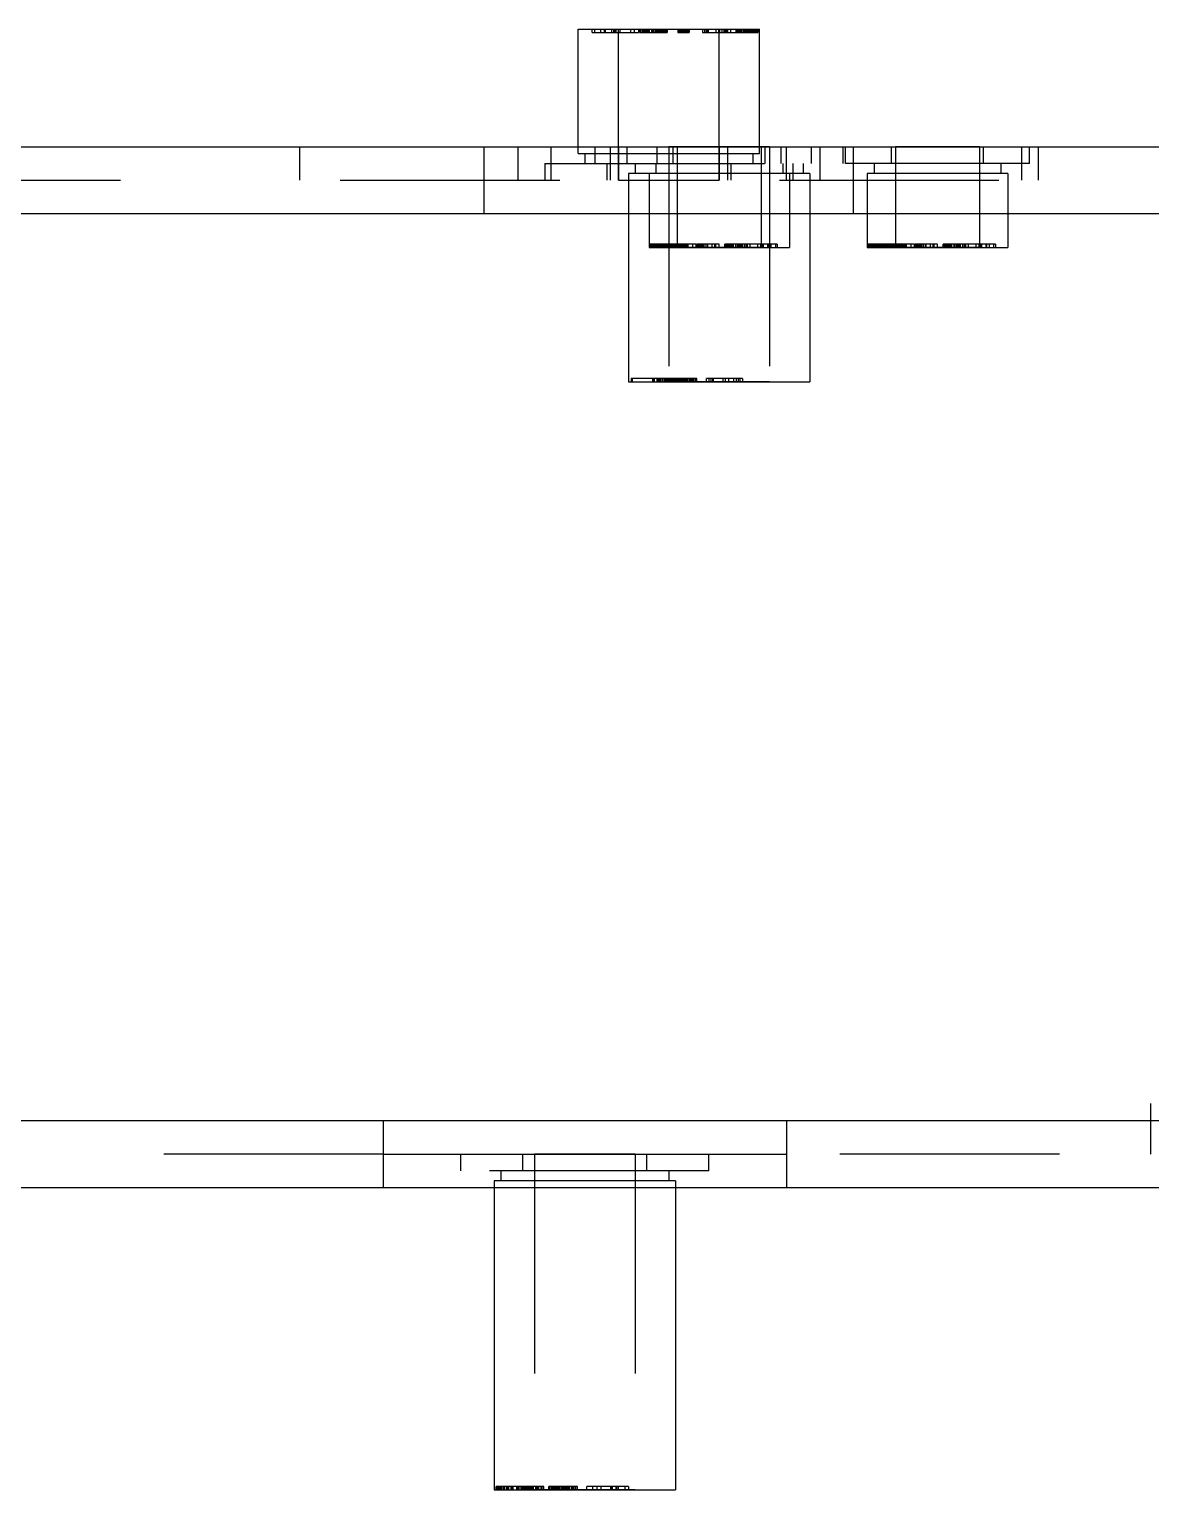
# Model space of a CAD drawing. Header units: millimetres. Extents: x 0 to 1189, y 0 to 841.
# Drawn here: x 270.36 to 303.75, y 255.84 to 299.34 of the extents above; entities that cross this region are included whole.
import ezdxf

# ---------------------------------------------------------------- set-up
doc = ezdxf.new("R2010")
doc.units = ezdxf.units.MM
doc.header["$LTSCALE"] = 65.395
doc.linetypes.add('HIDDEN', pattern=[0.2, 0.1, -0.1])
doc.layers.get('0').update_dxf_attribs({"linetype": 'CONTINUOUS'})
doc.layers.add('02___PRT_ALL_AXES', color=7, linetype='CONTINUOUS')
doc.layers.add('DEFAULT_2', color=8, linetype='HIDDEN')

msp = doc.modelspace()

# ---------------------------------------------------------------- linework, layer by layer
at = {"color": 7, "linetype": 'CONTINUOUS'}
for p, q in [((286.702, 295.838), (286.702, 299.338)), ((286.702, 299.338), (292.102, 299.338)), ((287.123, 299.238), (287.123, 299.338)), ((287.193, 299.238), (287.193, 299.338)), ((287.374, 299.238), (287.374, 299.338)), ((287.488, 299.238), (287.488, 299.338)), ((287.705, 299.238), (287.705, 299.338)), ((287.806, 299.238), (287.806, 299.338)), ((288.763, 299.238), (288.763, 299.338)), ((288.81, 299.338), (288.81, 299.238)), ((288.932, 299.338), (288.932, 299.238)), ((288.937, 299.238), (288.937, 299.338)), ((291.053, 299.238), (291.053, 299.338)), ((291.151, 299.238), (291.151, 299.338)), ((291.647, 299.238), (291.647, 299.338)), ((291.703, 299.238), (291.703, 299.338)), ((292.021, 299.238), (292.021, 299.338)), ((292.051, 299.238), (292.051, 299.338)), ((292.102, 295.838), (292.102, 299.338)), ((287.123, 299.238), (287.193, 299.238)), ((287.374, 299.238), (287.488, 299.238)), ((287.705, 299.238), (287.806, 299.238)), ((288.763, 299.238), (288.937, 299.238)), ((291.053, 299.238), (291.151, 299.238)), ((291.647, 299.238), (291.703, 299.238)), ((292.021, 299.238), (292.051, 299.238)), ((280.902, 265.838), (292.902, 265.838)), ((284.202, 264.838), (284.202, 255.838)), ((289.602, 264.838), (289.602, 255.838)), ((284.202, 255.838), (289.602, 255.838)), ((284.624, 255.938), (284.624, 255.838)), ((284.693, 255.938), (284.624, 255.938)), ((284.693, 255.938), (284.693, 255.838)), ((286.029, 255.938), (286.029, 255.838)), ((286.2, 255.938), (286.029, 255.938)), ((286.085, 255.838), (286.085, 255.938)), ((286.2, 255.938), (286.2, 255.838)), ((287.253, 255.938), (287.253, 255.838)), ((287.378, 255.938), (287.253, 255.938)), ((287.378, 255.938), (287.378, 255.838)), ((287.662, 255.938), (287.662, 255.838)), ((287.822, 255.938), (287.662, 255.938)), ((287.709, 255.838), (287.709, 255.938)), ((287.728, 255.838), (287.728, 255.938)), ((287.822, 255.938), (287.822, 255.838)), ((288.091, 255.938), (288.091, 255.838)), ((288.203, 255.938), (288.091, 255.938)), ((288.203, 255.938), (288.203, 255.838))]:
    msp.add_line(p, q, dxfattribs=at)
at = {"color": 3, "linetype": 'CONTINUOUS'}
for p, q in [((161.902, 295.838), (571.902, 295.838)), ((351.872, 293.838), (160.902, 293.838)), ((160.902, 266.838), (572.902, 266.838)), ((280.902, 264.838), (280.902, 266.838)), ((292.902, 266.838), (292.902, 264.838)), ((160.902, 264.838), (572.902, 264.838))]:
    msp.add_line(p, q, dxfattribs=at)
at = {"layer": '02___PRT_ALL_AXES', "color": 7, "linetype": 'CONTINUOUS'}
for p, q in [((286.702, 295.838), (286.702, 299.338)), ((292.102, 295.838), (292.102, 299.338)), ((284.202, 264.838), (284.202, 255.838)), ((289.602, 264.838), (289.602, 255.838))]:
    msp.add_line(p, q, dxfattribs=at)
at = {"layer": '02___PRT_ALL_AXES', "color": 8, "linetype": 'HIDDEN'}
for p, q in [((287.902, 294.838), (287.902, 299.338)), ((287.902, 299.338), (290.902, 299.338)), ((290.902, 294.838), (290.902, 299.338)), ((286.702, 295.638), (286.702, 295.838)), ((289.402, 295.838), (289.402, 288.838)), ((292.402, 295.838), (289.402, 295.838)), ((289.652, 295.838), (289.652, 292.838)), ((292.102, 295.638), (292.102, 295.838)), ((292.152, 295.838), (292.152, 292.838)), ((292.402, 295.838), (292.402, 288.838)), ((296.152, 295.838), (296.152, 292.838)), ((298.652, 295.838), (296.152, 295.838)), ((298.652, 295.838), (298.652, 292.838)), ((288.202, 295.038), (288.202, 288.838)), ((288.812, 295.038), (288.812, 292.838)), ((292.992, 295.038), (292.992, 292.838)), ((293.602, 295.038), (293.602, 288.838)), ((295.312, 295.038), (295.312, 292.838)), ((299.492, 295.038), (299.492, 292.838)), ((287.902, 294.838), (290.902, 294.838)), ((292.152, 292.838), (289.652, 292.838)), ((298.652, 292.838), (296.152, 292.838)), ((292.402, 288.838), (289.402, 288.838)), ((285.402, 265.838), (285.402, 255.838)), ((288.402, 265.838), (285.402, 265.838)), ((288.402, 265.838), (288.402, 255.838)), ((284.202, 265.038), (284.202, 264.838)), ((289.602, 265.038), (289.602, 264.838)), ((288.402, 255.838), (285.402, 255.838))]:
    msp.add_line(p, q, dxfattribs=at)
at = {"layer": 'DEFAULT_2', "color": 8, "linetype": 'HIDDEN'}
for p, q in [((287.508, 299.338), (287.508, 299.238)), ((287.749, 299.338), (287.749, 299.238)), ((287.819, 299.338), (287.819, 299.238)), ((287.947, 299.338), (287.947, 299.238)), ((288.261, 299.338), (288.261, 299.238)), ((288.374, 299.338), (288.374, 299.238)), ((288.502, 299.338), (288.502, 299.238)), ((288.53, 299.338), (288.53, 299.238)), ((288.538, 299.338), (288.538, 299.238)), ((288.565, 299.338), (288.565, 299.238)), ((288.618, 299.338), (288.618, 299.238)), ((288.632, 299.338), (288.632, 299.238)), ((288.644, 299.338), (288.644, 299.238)), ((288.66, 299.338), (288.66, 299.238)), ((288.676, 299.338), (288.676, 299.238)), ((288.691, 299.338), (288.691, 299.238)), ((288.697, 299.338), (288.697, 299.238)), ((288.712, 299.338), (288.712, 299.238)), ((288.762, 299.338), (288.762, 299.238)), ((288.796, 299.338), (288.796, 299.238)), ((288.815, 299.338), (288.815, 299.238)), ((288.885, 299.338), (288.885, 299.238)), ((288.887, 299.338), (288.887, 299.238)), ((288.905, 299.338), (288.905, 299.238)), ((288.922, 299.338), (288.922, 299.238)), ((288.986, 299.338), (288.986, 299.238)), ((288.992, 299.338), (288.992, 299.238)), ((289.004, 299.338), (289.004, 299.238)), ((289.017, 299.338), (289.017, 299.238)), ((289.034, 299.338), (289.034, 299.238)), ((289.039, 299.338), (289.039, 299.238)), ((289.073, 299.338), (289.073, 299.238)), ((289.075, 299.338), (289.075, 299.238)), ((289.084, 299.338), (289.084, 299.238)), ((289.104, 299.338), (289.104, 299.238)), ((289.107, 299.338), (289.107, 299.238)), ((289.133, 299.338), (289.133, 299.238)), ((289.135, 299.338), (289.135, 299.238)), ((289.157, 299.338), (289.157, 299.238)), ((289.158, 299.338), (289.158, 299.238)), ((289.162, 299.338), (289.162, 299.238)), ((289.171, 299.338), (289.171, 299.238)), ((289.177, 299.338), (289.177, 299.238)), ((289.18, 299.338), (289.18, 299.238)), ((289.184, 299.338), (289.184, 299.238)), ((289.213, 299.338), (289.213, 299.238)), ((289.223, 299.338), (289.223, 299.238)), ((289.231, 299.338), (289.231, 299.238)), ((289.242, 299.338), (289.242, 299.238)), ((289.251, 299.338), (289.251, 299.238)), ((289.253, 299.338), (289.253, 299.238)), ((289.264, 299.338), (289.264, 299.238)), ((289.279, 299.338), (289.279, 299.238)), ((289.282, 299.338), (289.282, 299.238)), ((289.286, 299.338), (289.286, 299.238)), ((289.306, 299.338), (289.306, 299.238)), ((289.344, 299.338), (289.344, 299.238)), ((289.35, 299.338), (289.35, 299.238)), ((289.353, 299.338), (289.353, 299.238)), ((289.67, 299.338), (289.67, 299.238)), ((289.686, 299.338), (289.686, 299.238)), ((289.724, 299.338), (289.724, 299.238)), ((289.749, 299.338), (289.749, 299.238)), ((289.779, 299.338), (289.779, 299.238)), ((289.811, 299.338), (289.811, 299.238)), ((289.819, 299.338), (289.819, 299.238)), ((289.82, 299.338), (289.82, 299.238)), ((289.828, 299.338), (289.828, 299.238)), ((289.851, 299.338), (289.851, 299.238)), ((289.86, 299.338), (289.86, 299.238)), ((289.86, 299.338), (289.86, 299.238)), ((289.869, 299.338), (289.869, 299.238)), ((289.9, 299.338), (289.9, 299.238)), ((289.931, 299.338), (289.931, 299.238)), ((289.956, 299.338), (289.956, 299.238)), ((289.993, 299.338), (289.993, 299.238)), ((290.009, 299.338), (290.009, 299.238)), ((290.4, 299.338), (290.4, 299.238)), ((290.467, 299.338), (290.467, 299.238)), ((290.475, 299.338), (290.475, 299.238)), ((290.518, 299.338), (290.518, 299.238)), ((290.567, 299.338), (290.567, 299.238)), ((290.569, 299.338), (290.569, 299.238)), ((290.804, 299.338), (290.804, 299.238)), ((290.879, 299.338), (290.879, 299.238)), ((290.906, 299.338), (290.906, 299.238)), ((290.979, 299.338), (290.979, 299.238)), ((290.981, 299.338), (290.981, 299.238)), ((291.074, 299.338), (291.074, 299.238)), ((291.106, 299.338), (291.106, 299.238)), ((291.134, 299.338), (291.134, 299.238)), ((291.149, 299.338), (291.149, 299.238)), ((291.238, 299.338), (291.238, 299.238)), ((291.398, 299.338), (291.398, 299.238)), ((291.4, 299.338), (291.4, 299.238)), ((291.428, 299.338), (291.428, 299.238)), ((291.438, 299.338), (291.438, 299.238)), ((291.471, 299.338), (291.471, 299.238)), ((291.504, 299.338), (291.504, 299.238)), ((291.507, 299.338), (291.507, 299.238)), ((291.519, 299.338), (291.519, 299.238)), ((291.531, 299.338), (291.531, 299.238)), ((291.551, 299.338), (291.551, 299.238)), ((291.556, 299.338), (291.556, 299.238)), ((291.558, 299.338), (291.558, 299.238)), ((291.57, 299.338), (291.57, 299.238)), ((291.614, 299.338), (291.614, 299.238)), ((291.626, 299.338), (291.626, 299.238)), ((291.653, 299.338), (291.653, 299.238)), ((291.697, 299.338), (291.697, 299.238)), ((291.706, 299.338), (291.706, 299.238)), ((291.733, 299.338), (291.733, 299.238)), ((291.764, 299.338), (291.764, 299.238)), ((291.766, 299.338), (291.766, 299.238)), ((291.798, 299.338), (291.798, 299.238)), ((291.805, 299.338), (291.805, 299.238)), ((291.825, 299.338), (291.825, 299.238)), ((291.849, 299.338), (291.849, 299.238)), ((291.863, 299.338), (291.863, 299.238)), ((291.88, 299.338), (291.88, 299.238)), ((291.894, 299.338), (291.894, 299.238)), ((291.916, 299.338), (291.916, 299.238)), ((291.919, 299.338), (291.919, 299.238)), ((291.944, 299.338), (291.944, 299.238)), ((291.944, 299.338), (291.944, 299.238)), ((291.947, 299.338), (291.947, 299.238)), ((291.98, 299.338), (291.98, 299.238)), ((292.013, 299.338), (292.013, 299.238)), ((292.052, 299.338), (292.052, 299.238)), ((287.193, 299.238), (287.374, 299.238)), ((287.488, 299.238), (287.705, 299.238)), ((287.806, 299.238), (288.502, 299.238)), ((288.53, 299.238), (288.763, 299.238)), ((288.937, 299.238), (289.353, 299.238)), ((289.67, 299.238), (290.009, 299.238)), ((290.4, 299.238), (291.053, 299.238)), ((291.151, 299.238), (291.647, 299.238)), ((291.703, 299.238), (292.021, 299.238)), ((292.051, 299.238), (292.052, 299.238)), ((278.402, 295.838), (278.402, 294.838)), ((283.902, 293.838), (283.902, 295.838)), ((284.902, 295.838), (284.902, 294.838)), ((285.902, 294.838), (285.902, 295.838)), ((286.702, 295.638), (286.702, 295.838)), ((287.207, 295.338), (287.207, 295.838)), ((287.652, 295.838), (287.652, 294.838)), ((287.902, 295.838), (287.902, 294.838)), ((288.16, 295.338), (288.16, 295.838)), ((289.055, 295.338), (289.055, 295.838)), ((289.402, 295.838), (289.402, 294.838)), ((289.531, 295.338), (289.531, 295.838)), ((289.652, 295.838), (289.652, 294.838)), ((290.902, 295.838), (290.902, 294.838)), ((291.152, 295.838), (291.152, 294.838)), ((292.102, 295.638), (292.102, 295.838)), ((292.152, 295.838), (292.152, 294.838)), ((292.273, 295.338), (292.273, 295.838)), ((292.402, 295.838), (292.402, 294.838)), ((292.75, 295.338), (292.75, 295.838)), ((292.902, 294.838), (292.902, 295.838)), ((293.645, 295.338), (293.645, 295.838)), ((293.902, 295.838), (293.902, 294.838)), ((294.597, 295.338), (294.597, 295.838)), ((294.66, 295.338), (294.66, 295.838)), ((294.902, 293.838), (294.902, 295.838)), ((296.031, 295.338), (296.031, 295.838)), ((296.152, 295.838), (296.152, 294.838)), ((298.652, 295.838), (298.652, 294.838)), ((298.773, 295.338), (298.773, 295.838)), ((299.902, 295.838), (299.902, 294.838)), ((300.145, 295.338), (300.145, 295.838)), ((300.402, 295.838), (300.402, 294.838)), ((286.702, 295.638), (292.102, 295.638)), ((286.902, 295.638), (286.902, 295.338)), ((291.902, 295.638), (291.902, 295.338)), ((285.707, 295.338), (285.707, 294.838)), ((285.707, 295.338), (294.597, 295.338)), ((287.555, 295.338), (287.555, 294.838)), ((288.202, 295.038), (288.202, 288.838)), ((293.602, 295.038), (288.202, 295.038)), ((288.402, 295.338), (288.402, 295.038)), ((288.812, 295.038), (288.812, 292.838)), ((289.012, 295.338), (289.012, 295.038)), ((291.25, 295.338), (291.25, 294.838)), ((292.792, 295.338), (292.792, 295.038)), ((292.992, 295.038), (292.992, 292.838)), ((293.097, 295.338), (293.097, 294.838)), ((293.402, 295.338), (293.402, 295.038)), ((293.602, 295.038), (293.602, 288.838)), ((300.145, 295.338), (294.66, 295.338)), ((295.312, 295.038), (295.312, 292.838)), ((299.492, 295.038), (295.312, 295.038)), ((295.512, 295.338), (295.512, 295.038)), ((299.292, 295.338), (299.292, 295.038)), ((299.492, 295.038), (299.492, 292.838)), ((161.902, 294.838), (351.872, 294.838)), ((288.812, 292.838), (292.992, 292.838)), ((288.839, 292.838), (288.839, 292.938)), ((290.22, 292.938), (288.839, 292.938)), ((288.842, 292.838), (288.842, 292.938)), ((288.86, 292.838), (288.86, 292.938)), ((288.862, 292.938), (288.862, 292.838)), ((288.881, 292.838), (288.881, 292.938)), ((288.886, 292.838), (288.886, 292.938)), ((288.914, 292.838), (288.914, 292.938)), ((288.915, 292.838), (288.915, 292.938)), ((288.92, 292.838), (288.92, 292.938)), ((288.924, 292.838), (288.924, 292.938)), ((288.926, 292.838), (288.926, 292.938)), ((288.931, 292.838), (288.931, 292.938)), ((288.948, 292.838), (288.948, 292.938)), ((288.959, 292.838), (288.959, 292.938)), ((288.961, 292.838), (288.961, 292.938)), ((288.964, 292.838), (288.964, 292.938)), ((288.975, 292.838), (288.975, 292.938)), ((288.979, 292.838), (288.979, 292.938)), ((289.013, 292.838), (289.013, 292.938)), ((289.014, 292.838), (289.014, 292.938)), ((289.02, 292.838), (289.02, 292.938)), ((289.033, 292.838), (289.033, 292.938)), ((289.046, 292.838), (289.046, 292.938)), ((289.06, 292.838), (289.06, 292.938)), ((289.081, 292.838), (289.081, 292.938)), ((289.097, 292.838), (289.097, 292.938)), ((289.13, 292.838), (289.13, 292.938)), ((289.135, 292.838), (289.135, 292.938)), ((289.166, 292.838), (289.166, 292.938)), ((289.173, 292.838), (289.173, 292.938)), ((289.177, 292.838), (289.177, 292.938)), ((289.206, 292.838), (289.206, 292.938)), ((289.224, 292.838), (289.224, 292.938)), ((289.235, 292.838), (289.235, 292.938)), ((289.237, 292.838), (289.237, 292.938)), ((289.244, 292.838), (289.244, 292.938)), ((289.261, 292.838), (289.261, 292.938)), ((289.277, 292.838), (289.277, 292.938)), ((289.282, 292.838), (289.282, 292.938)), ((289.288, 292.838), (289.288, 292.938)), ((289.3, 292.838), (289.3, 292.938)), ((289.302, 292.838), (289.302, 292.938)), ((289.314, 292.838), (289.314, 292.938)), ((289.329, 292.838), (289.329, 292.938)), ((289.343, 292.838), (289.343, 292.938)), ((289.365, 292.838), (289.365, 292.938)), ((289.378, 292.838), (289.378, 292.938)), ((289.385, 292.838), (289.385, 292.938)), ((289.391, 292.838), (289.391, 292.938)), ((289.392, 292.838), (289.392, 292.938)), ((289.403, 292.838), (289.403, 292.938)), ((289.409, 292.838), (289.409, 292.938)), ((289.418, 292.838), (289.418, 292.938)), ((289.423, 292.838), (289.423, 292.938)), ((289.429, 292.838), (289.429, 292.938)), ((289.43, 292.838), (289.43, 292.938)), ((289.436, 292.838), (289.436, 292.938)), ((289.444, 292.838), (289.444, 292.938)), ((289.447, 292.838), (289.447, 292.938)), ((289.457, 292.838), (289.457, 292.938)), ((289.458, 292.838), (289.458, 292.938)), ((289.46, 292.838), (289.46, 292.938)), ((289.464, 292.838), (289.464, 292.938)), ((289.468, 292.838), (289.468, 292.938)), ((289.469, 292.838), (289.469, 292.938)), ((289.478, 292.838), (289.478, 292.938)), ((289.492, 292.838), (289.492, 292.938)), ((289.493, 292.838), (289.493, 292.938)), ((289.5, 292.838), (289.5, 292.938)), ((289.519, 292.838), (289.519, 292.938)), ((289.526, 292.838), (289.526, 292.938)), ((289.531, 292.838), (289.531, 292.938)), ((289.534, 292.838), (289.534, 292.938)), ((289.534, 292.838), (289.534, 292.938)), ((289.536, 292.838), (289.536, 292.938)), ((289.537, 292.938), (289.537, 292.838)), ((289.539, 292.838), (289.539, 292.938)), ((289.54, 292.838), (289.54, 292.938)), ((289.542, 292.838), (289.542, 292.938)), ((289.544, 292.838), (289.544, 292.938)), ((289.545, 292.838), (289.545, 292.938)), ((289.551, 292.838), (289.551, 292.938)), ((289.559, 292.838), (289.559, 292.938)), ((289.578, 292.838), (289.578, 292.938)), ((289.586, 292.838), (289.586, 292.938)), ((289.601, 292.838), (289.601, 292.938)), ((289.609, 292.938), (289.609, 292.838)), ((289.618, 292.838), (289.618, 292.938)), ((289.654, 292.838), (289.654, 292.938)), ((289.669, 292.838), (289.669, 292.938)), ((289.672, 292.838), (289.672, 292.938)), ((289.673, 292.838), (289.673, 292.938)), ((289.708, 292.838), (289.708, 292.938)), ((289.721, 292.838), (289.721, 292.938)), ((289.757, 292.838), (289.757, 292.938)), ((289.757, 292.838), (289.757, 292.938)), ((289.761, 292.838), (289.761, 292.938)), ((289.776, 292.838), (289.776, 292.938)), ((289.791, 292.838), (289.791, 292.938)), ((289.821, 292.838), (289.821, 292.938)), ((289.823, 292.838), (289.823, 292.938)), ((289.828, 292.838), (289.828, 292.938)), ((289.838, 292.838), (289.838, 292.938)), ((289.843, 292.838), (289.843, 292.938)), ((289.879, 292.838), (289.879, 292.938)), ((289.889, 292.838), (289.889, 292.938)), ((289.891, 292.838), (289.891, 292.938)), ((289.895, 292.838), (289.895, 292.938)), ((289.937, 292.838), (289.937, 292.938)), ((289.965, 292.838), (289.965, 292.938)), ((289.974, 292.838), (289.974, 292.938)), ((290.117, 292.838), (290.117, 292.938)), ((290.22, 292.838), (290.22, 292.938)), ((290.235, 292.838), (290.235, 292.938)), ((290.902, 292.938), (290.235, 292.938)), ((290.236, 292.838), (290.236, 292.938)), ((290.252, 292.838), (290.252, 292.938)), ((290.282, 292.838), (290.282, 292.938)), ((290.297, 292.838), (290.297, 292.938)), ((290.312, 292.838), (290.312, 292.938)), ((290.322, 292.838), (290.322, 292.938)), ((290.324, 292.838), (290.324, 292.938)), ((290.343, 292.838), (290.343, 292.938)), ((290.347, 292.838), (290.347, 292.938)), ((290.353, 292.838), (290.353, 292.938)), ((290.368, 292.838), (290.368, 292.938)), ((290.38, 292.838), (290.38, 292.938)), ((290.394, 292.838), (290.394, 292.938)), ((290.411, 292.938), (290.411, 292.838)), ((290.422, 292.838), (290.422, 292.938)), ((290.432, 292.838), (290.432, 292.938)), ((290.434, 292.838), (290.434, 292.938)), ((290.481, 292.838), (290.481, 292.938)), ((290.485, 292.838), (290.485, 292.938)), ((290.541, 292.838), (290.541, 292.938)), ((290.56, 292.838), (290.56, 292.938)), ((290.691, 292.838), (290.691, 292.938)), ((290.763, 292.938), (290.763, 292.838)), ((290.798, 292.838), (290.798, 292.938)), ((290.902, 292.838), (290.902, 292.938)), ((291.07, 292.838), (291.07, 292.938)), ((292.625, 292.938), (291.07, 292.938)), ((291.073, 292.838), (291.073, 292.938)), ((291.081, 292.838), (291.081, 292.938)), ((291.11, 292.838), (291.11, 292.938)), ((291.111, 292.838), (291.111, 292.938)), ((291.151, 292.838), (291.151, 292.938)), ((291.157, 292.838), (291.157, 292.938)), ((291.158, 292.838), (291.158, 292.938)), ((291.165, 292.838), (291.165, 292.938)), ((291.173, 292.838), (291.173, 292.938)), ((291.198, 292.838), (291.198, 292.938)), ((291.207, 292.838), (291.207, 292.938)), ((291.209, 292.838), (291.209, 292.938)), ((291.214, 292.938), (291.214, 292.838)), ((291.239, 292.838), (291.239, 292.938)), ((291.273, 292.838), (291.273, 292.938)), ((291.295, 292.838), (291.295, 292.938)), ((291.329, 292.838), (291.329, 292.938)), ((291.397, 292.838), (291.397, 292.938)), ((291.403, 292.838), (291.403, 292.938)), ((291.453, 292.838), (291.453, 292.938)), ((291.461, 292.838), (291.461, 292.938)), ((291.494, 292.838), (291.494, 292.938)), ((291.534, 292.838), (291.534, 292.938)), ((291.564, 292.838), (291.564, 292.938)), ((291.591, 292.838), (291.591, 292.938)), ((291.656, 292.838), (291.656, 292.938)), ((291.704, 292.838), (291.704, 292.938)), ((291.719, 292.938), (291.719, 292.838)), ((291.747, 292.838), (291.747, 292.938)), ((291.824, 292.838), (291.824, 292.938)), ((292.052, 292.838), (292.052, 292.938)), ((292.137, 292.938), (292.137, 292.838)), ((292.143, 292.838), (292.143, 292.938)), ((292.189, 292.838), (292.189, 292.938)), ((292.207, 292.938), (292.207, 292.838)), ((292.348, 292.838), (292.348, 292.938)), ((292.36, 292.938), (292.36, 292.838)), ((292.442, 292.938), (292.442, 292.838)), ((292.573, 292.938), (292.573, 292.838)), ((292.625, 292.938), (292.625, 292.838)), ((295.312, 292.838), (299.492, 292.838)), ((295.339, 292.838), (295.339, 292.938)), ((296.72, 292.938), (295.339, 292.938)), ((295.342, 292.838), (295.342, 292.938)), ((295.36, 292.838), (295.36, 292.938)), ((295.362, 292.938), (295.362, 292.838)), ((295.381, 292.838), (295.381, 292.938)), ((295.386, 292.838), (295.386, 292.938)), ((295.414, 292.838), (295.414, 292.938)), ((295.415, 292.838), (295.415, 292.938)), ((295.42, 292.838), (295.42, 292.938)), ((295.424, 292.838), (295.424, 292.938)), ((295.426, 292.838), (295.426, 292.938)), ((295.431, 292.838), (295.431, 292.938)), ((295.448, 292.838), (295.448, 292.938)), ((295.459, 292.838), (295.459, 292.938)), ((295.461, 292.838), (295.461, 292.938)), ((295.464, 292.838), (295.464, 292.938)), ((295.475, 292.838), (295.475, 292.938)), ((295.479, 292.838), (295.479, 292.938)), ((295.513, 292.838), (295.513, 292.938)), ((295.514, 292.838), (295.514, 292.938)), ((295.52, 292.838), (295.52, 292.938)), ((295.533, 292.838), (295.533, 292.938)), ((295.546, 292.838), (295.546, 292.938)), ((295.56, 292.838), (295.56, 292.938)), ((295.581, 292.838), (295.581, 292.938)), ((295.597, 292.838), (295.597, 292.938)), ((295.63, 292.838), (295.63, 292.938)), ((295.635, 292.838), (295.635, 292.938)), ((295.666, 292.838), (295.666, 292.938)), ((295.673, 292.838), (295.673, 292.938)), ((295.677, 292.838), (295.677, 292.938)), ((295.706, 292.838), (295.706, 292.938)), ((295.724, 292.838), (295.724, 292.938)), ((295.735, 292.838), (295.735, 292.938)), ((295.737, 292.838), (295.737, 292.938)), ((295.744, 292.838), (295.744, 292.938)), ((295.761, 292.838), (295.761, 292.938)), ((295.777, 292.838), (295.777, 292.938)), ((295.782, 292.838), (295.782, 292.938)), ((295.788, 292.838), (295.788, 292.938)), ((295.8, 292.838), (295.8, 292.938)), ((295.802, 292.838), (295.802, 292.938)), ((295.814, 292.838), (295.814, 292.938)), ((295.829, 292.838), (295.829, 292.938)), ((295.843, 292.838), (295.843, 292.938)), ((295.865, 292.838), (295.865, 292.938)), ((295.878, 292.838), (295.878, 292.938)), ((295.885, 292.838), (295.885, 292.938)), ((295.891, 292.838), (295.891, 292.938)), ((295.892, 292.838), (295.892, 292.938)), ((295.903, 292.838), (295.903, 292.938)), ((295.909, 292.838), (295.909, 292.938)), ((295.918, 292.838), (295.918, 292.938)), ((295.923, 292.838), (295.923, 292.938)), ((295.929, 292.838), (295.929, 292.938)), ((295.93, 292.838), (295.93, 292.938)), ((295.936, 292.838), (295.936, 292.938)), ((295.944, 292.838), (295.944, 292.938)), ((295.947, 292.838), (295.947, 292.938)), ((295.957, 292.838), (295.957, 292.938)), ((295.958, 292.838), (295.958, 292.938)), ((295.96, 292.838), (295.96, 292.938)), ((295.964, 292.838), (295.964, 292.938)), ((295.968, 292.838), (295.968, 292.938)), ((295.969, 292.838), (295.969, 292.938)), ((295.978, 292.838), (295.978, 292.938)), ((295.992, 292.838), (295.992, 292.938)), ((295.993, 292.838), (295.993, 292.938)), ((296, 292.838), (296, 292.938)), ((296.019, 292.838), (296.019, 292.938)), ((296.026, 292.838), (296.026, 292.938)), ((296.031, 292.838), (296.031, 292.938)), ((296.034, 292.838), (296.034, 292.938)), ((296.034, 292.838), (296.034, 292.938)), ((296.036, 292.838), (296.036, 292.938)), ((296.037, 292.938), (296.037, 292.838)), ((296.039, 292.838), (296.039, 292.938)), ((296.04, 292.838), (296.04, 292.938)), ((296.042, 292.838), (296.042, 292.938)), ((296.044, 292.838), (296.044, 292.938)), ((296.045, 292.838), (296.045, 292.938)), ((296.051, 292.838), (296.051, 292.938)), ((296.059, 292.838), (296.059, 292.938)), ((296.078, 292.838), (296.078, 292.938)), ((296.086, 292.838), (296.086, 292.938)), ((296.101, 292.838), (296.101, 292.938)), ((296.109, 292.938), (296.109, 292.838)), ((296.118, 292.838), (296.118, 292.938)), ((296.154, 292.838), (296.154, 292.938)), ((296.169, 292.838), (296.169, 292.938)), ((296.172, 292.838), (296.172, 292.938)), ((296.173, 292.838), (296.173, 292.938)), ((296.208, 292.838), (296.208, 292.938)), ((296.221, 292.838), (296.221, 292.938)), ((296.257, 292.838), (296.257, 292.938)), ((296.257, 292.838), (296.257, 292.938)), ((296.261, 292.838), (296.261, 292.938)), ((296.276, 292.838), (296.276, 292.938)), ((296.291, 292.838), (296.291, 292.938)), ((296.321, 292.838), (296.321, 292.938)), ((296.323, 292.838), (296.323, 292.938)), ((296.328, 292.838), (296.328, 292.938)), ((296.338, 292.838), (296.338, 292.938)), ((296.343, 292.838), (296.343, 292.938)), ((296.379, 292.838), (296.379, 292.938)), ((296.389, 292.838), (296.389, 292.938)), ((296.391, 292.838), (296.391, 292.938)), ((296.395, 292.838), (296.395, 292.938)), ((296.437, 292.838), (296.437, 292.938)), ((296.465, 292.838), (296.465, 292.938)), ((296.474, 292.838), (296.474, 292.938)), ((296.617, 292.838), (296.617, 292.938)), ((296.72, 292.838), (296.72, 292.938)), ((296.735, 292.838), (296.735, 292.938)), ((297.402, 292.938), (296.735, 292.938)), ((296.736, 292.838), (296.736, 292.938)), ((296.752, 292.838), (296.752, 292.938)), ((296.782, 292.838), (296.782, 292.938)), ((296.797, 292.838), (296.797, 292.938)), ((296.812, 292.838), (296.812, 292.938)), ((296.822, 292.838), (296.822, 292.938)), ((296.824, 292.838), (296.824, 292.938)), ((296.843, 292.838), (296.843, 292.938)), ((296.847, 292.838), (296.847, 292.938)), ((296.853, 292.838), (296.853, 292.938)), ((296.868, 292.838), (296.868, 292.938)), ((296.88, 292.838), (296.88, 292.938)), ((296.894, 292.838), (296.894, 292.938)), ((296.911, 292.938), (296.911, 292.838)), ((296.922, 292.838), (296.922, 292.938)), ((296.932, 292.838), (296.932, 292.938)), ((296.934, 292.838), (296.934, 292.938)), ((296.981, 292.838), (296.981, 292.938)), ((296.985, 292.838), (296.985, 292.938)), ((297.041, 292.838), (297.041, 292.938)), ((297.06, 292.838), (297.06, 292.938)), ((297.191, 292.838), (297.191, 292.938)), ((297.263, 292.938), (297.263, 292.838)), ((297.298, 292.838), (297.298, 292.938)), ((297.402, 292.838), (297.402, 292.938)), ((297.57, 292.838), (297.57, 292.938)), ((299.125, 292.938), (297.57, 292.938)), ((297.573, 292.838), (297.573, 292.938)), ((297.581, 292.838), (297.581, 292.938)), ((297.61, 292.838), (297.61, 292.938)), ((297.611, 292.838), (297.611, 292.938)), ((297.651, 292.838), (297.651, 292.938)), ((297.657, 292.838), (297.657, 292.938)), ((297.658, 292.838), (297.658, 292.938)), ((297.665, 292.838), (297.665, 292.938)), ((297.673, 292.838), (297.673, 292.938)), ((297.698, 292.838), (297.698, 292.938)), ((297.707, 292.838), (297.707, 292.938)), ((297.709, 292.838), (297.709, 292.938)), ((297.714, 292.938), (297.714, 292.838)), ((297.739, 292.838), (297.739, 292.938)), ((297.773, 292.838), (297.773, 292.938)), ((297.795, 292.838), (297.795, 292.938)), ((297.829, 292.838), (297.829, 292.938)), ((297.897, 292.838), (297.897, 292.938)), ((297.903, 292.838), (297.903, 292.938)), ((297.953, 292.838), (297.953, 292.938)), ((297.961, 292.838), (297.961, 292.938)), ((297.994, 292.838), (297.994, 292.938)), ((298.034, 292.838), (298.034, 292.938)), ((298.064, 292.838), (298.064, 292.938)), ((298.091, 292.838), (298.091, 292.938)), ((298.156, 292.838), (298.156, 292.938)), ((298.204, 292.838), (298.204, 292.938)), ((298.219, 292.938), (298.219, 292.838)), ((298.247, 292.838), (298.247, 292.938)), ((298.324, 292.838), (298.324, 292.938)), ((298.552, 292.838), (298.552, 292.938)), ((298.637, 292.938), (298.637, 292.838)), ((298.643, 292.838), (298.643, 292.938)), ((298.689, 292.838), (298.689, 292.938)), ((298.707, 292.938), (298.707, 292.838)), ((298.848, 292.838), (298.848, 292.938)), ((298.86, 292.938), (298.86, 292.838)), ((298.942, 292.938), (298.942, 292.838)), ((299.073, 292.938), (299.073, 292.838)), ((299.125, 292.938), (299.125, 292.838)), ((288.277, 288.938), (288.277, 288.838)), ((290.235, 288.938), (288.277, 288.938)), ((288.308, 288.938), (288.308, 288.838)), ((288.929, 288.838), (288.929, 288.938)), ((288.935, 288.838), (288.935, 288.938)), ((288.954, 288.838), (288.954, 288.938)), ((288.978, 288.838), (288.978, 288.938)), ((289.058, 288.838), (289.058, 288.938)), ((289.073, 288.838), (289.073, 288.938)), ((289.076, 288.838), (289.076, 288.938)), ((289.085, 288.838), (289.085, 288.938)), ((289.1, 288.838), (289.1, 288.938)), ((289.102, 288.838), (289.102, 288.938)), ((289.111, 288.838), (289.111, 288.938)), ((289.135, 288.838), (289.135, 288.938)), ((289.144, 288.838), (289.144, 288.938)), ((289.146, 288.838), (289.146, 288.938)), ((289.161, 288.838), (289.161, 288.938)), ((289.17, 288.838), (289.17, 288.938)), ((289.173, 288.838), (289.173, 288.938)), ((289.222, 288.838), (289.222, 288.938)), ((289.268, 288.838), (289.268, 288.938)), ((289.292, 288.838), (289.292, 288.938)), ((289.295, 288.838), (289.295, 288.938)), ((289.298, 288.838), (289.298, 288.938)), ((289.31, 288.838), (289.31, 288.938)), ((289.311, 288.838), (289.311, 288.938)), ((289.317, 288.838), (289.317, 288.938)), ((289.325, 288.838), (289.325, 288.938)), ((289.329, 288.838), (289.329, 288.938)), ((289.354, 288.838), (289.354, 288.938)), ((289.379, 288.838), (289.379, 288.938)), ((289.395, 288.838), (289.395, 288.938)), ((289.399, 288.838), (289.399, 288.938)), ((289.409, 288.838), (289.409, 288.938)), ((289.416, 288.838), (289.416, 288.938)), ((289.434, 288.838), (289.434, 288.938)), ((289.435, 288.938), (289.435, 288.838)), ((289.443, 288.838), (289.443, 288.938)), ((289.484, 288.838), (289.484, 288.938)), ((289.512, 288.838), (289.512, 288.938)), ((289.523, 288.838), (289.523, 288.938)), ((289.554, 288.838), (289.554, 288.938)), ((289.557, 288.838), (289.557, 288.938)), ((289.58, 288.838), (289.58, 288.938)), ((289.588, 288.938), (289.588, 288.838)), ((289.595, 288.838), (289.595, 288.938)), ((289.598, 288.838), (289.598, 288.938)), ((289.602, 288.838), (289.602, 288.938)), ((289.619, 288.838), (289.619, 288.938)), ((289.661, 288.838), (289.661, 288.938)), ((289.664, 288.838), (289.664, 288.938)), ((289.665, 288.838), (289.665, 288.938)), ((289.669, 288.838), (289.669, 288.938)), ((289.675, 288.838), (289.675, 288.938)), ((289.691, 288.838), (289.691, 288.938)), ((289.716, 288.838), (289.716, 288.938)), ((289.719, 288.838), (289.719, 288.938)), ((289.758, 288.838), (289.758, 288.938)), ((289.76, 288.838), (289.76, 288.938)), ((289.76, 288.838), (289.76, 288.938)), ((289.766, 288.838), (289.766, 288.938)), ((289.779, 288.838), (289.779, 288.938)), ((289.788, 288.838), (289.788, 288.938)), ((289.824, 288.838), (289.824, 288.938)), ((289.832, 288.838), (289.832, 288.938)), ((289.833, 288.838), (289.833, 288.938)), ((289.835, 288.838), (289.835, 288.938)), ((289.864, 288.838), (289.864, 288.938)), ((289.872, 288.838), (289.872, 288.938)), ((289.902, 288.838), (289.902, 288.938)), ((289.936, 288.838), (289.936, 288.938)), ((289.953, 288.838), (289.953, 288.938)), ((290.007, 288.838), (290.007, 288.938)), ((290.008, 288.838), (290.008, 288.938)), ((290.044, 288.838), (290.044, 288.938)), ((290.085, 288.838), (290.085, 288.938)), ((290.117, 288.838), (290.117, 288.938)), ((290.12, 288.838), (290.12, 288.938)), ((290.158, 288.838), (290.158, 288.938)), ((290.208, 288.838), (290.208, 288.938)), ((290.209, 288.838), (290.209, 288.938)), ((290.235, 288.838), (290.235, 288.938)), ((290.525, 288.838), (290.525, 288.938)), ((291.59, 288.938), (290.525, 288.938)), ((290.593, 288.938), (290.593, 288.838)), ((290.665, 288.838), (290.665, 288.938)), ((290.712, 288.838), (290.712, 288.938)), ((290.719, 288.938), (290.719, 288.838)), ((291.011, 288.938), (291.011, 288.838)), ((291.087, 288.838), (291.087, 288.938)), ((291.178, 288.938), (291.178, 288.838)), ((291.335, 288.838), (291.335, 288.938)), ((291.413, 288.838), (291.413, 288.938)), ((291.467, 288.938), (291.467, 288.838)), ((291.522, 288.838), (291.522, 288.938)), ((291.59, 288.938), (291.59, 288.838)), ((288.202, 288.838), (293.602, 288.838)), ((303.752, 265.838), (303.752, 267.338)), ((280.902, 265.838), (179.902, 265.838)), ((283.207, 265.338), (283.207, 265.838)), ((285.055, 265.338), (285.055, 265.838)), ((285.402, 265.838), (285.402, 264.838)), ((288.402, 265.838), (288.402, 264.838)), ((288.75, 265.338), (288.75, 265.838)), ((290.597, 265.338), (290.597, 265.838)), ((444.902, 265.838), (292.902, 265.838)), ((290.597, 265.338), (283.207, 265.338)), ((284.202, 265.038), (284.202, 264.838)), ((289.602, 265.038), (284.202, 265.038)), ((284.402, 265.338), (284.402, 265.038)), ((289.402, 265.338), (289.402, 265.038)), ((289.602, 265.038), (289.602, 264.838)), ((284.261, 255.838), (284.261, 255.938)), ((284.624, 255.938), (284.261, 255.938)), ((284.268, 255.838), (284.268, 255.938)), ((284.301, 255.838), (284.301, 255.938)), ((284.316, 255.838), (284.316, 255.938)), ((284.349, 255.838), (284.349, 255.938)), ((284.369, 255.838), (284.369, 255.938)), ((284.371, 255.838), (284.371, 255.938)), ((284.397, 255.838), (284.397, 255.938)), ((284.401, 255.838), (284.401, 255.938)), ((284.415, 255.838), (284.415, 255.938)), ((284.423, 255.838), (284.423, 255.938)), ((284.47, 255.838), (284.47, 255.938)), ((284.477, 255.838), (284.477, 255.938)), ((284.481, 255.838), (284.481, 255.938)), ((284.504, 255.838), (284.504, 255.938)), ((284.569, 255.838), (284.569, 255.938)), ((284.58, 255.838), (284.58, 255.938)), ((284.613, 255.838), (284.613, 255.938)), ((284.624, 255.838), (284.624, 255.938)), ((284.636, 255.838), (284.636, 255.938)), ((285.679, 255.938), (284.693, 255.938)), ((284.742, 255.838), (284.742, 255.938)), ((284.744, 255.838), (284.744, 255.938)), ((284.767, 255.838), (284.767, 255.938)), ((284.769, 255.838), (284.769, 255.938)), ((284.875, 255.838), (284.875, 255.938)), ((284.887, 255.838), (284.887, 255.938)), ((284.898, 255.838), (284.898, 255.938)), ((284.931, 255.838), (284.931, 255.938)), ((284.942, 255.838), (284.942, 255.938)), ((285.007, 255.838), (285.007, 255.938)), ((285.03, 255.838), (285.03, 255.938)), ((285.034, 255.838), (285.034, 255.938)), ((285.041, 255.838), (285.041, 255.938)), ((285.088, 255.838), (285.088, 255.938)), ((285.096, 255.838), (285.096, 255.938)), ((285.11, 255.838), (285.11, 255.938)), ((285.114, 255.838), (285.114, 255.938)), ((285.14, 255.838), (285.14, 255.938)), ((285.142, 255.838), (285.142, 255.938)), ((285.162, 255.838), (285.162, 255.938)), ((285.195, 255.838), (285.195, 255.938)), ((285.21, 255.838), (285.21, 255.938)), ((285.243, 255.838), (285.243, 255.938)), ((285.25, 255.838), (285.25, 255.938)), ((285.292, 255.838), (285.292, 255.938)), ((285.294, 255.838), (285.294, 255.938)), ((285.322, 255.838), (285.322, 255.938)), ((285.344, 255.838), (285.344, 255.938)), ((285.372, 255.838), (285.372, 255.938)), ((285.376, 255.838), (285.376, 255.938)), ((285.44, 255.838), (285.44, 255.938)), ((285.442, 255.838), (285.442, 255.938)), ((285.459, 255.838), (285.459, 255.938)), ((285.462, 255.838), (285.462, 255.938)), ((285.47, 255.838), (285.47, 255.938)), ((285.473, 255.838), (285.473, 255.938)), ((285.482, 255.838), (285.482, 255.938)), ((285.489, 255.838), (285.489, 255.938)), ((285.498, 255.838), (285.498, 255.938)), ((285.501, 255.838), (285.501, 255.938)), ((285.511, 255.838), (285.511, 255.938)), ((285.512, 255.838), (285.512, 255.938)), ((285.529, 255.838), (285.529, 255.938)), ((285.595, 255.838), (285.595, 255.938)), ((285.627, 255.838), (285.627, 255.938)), ((285.678, 255.838), (285.678, 255.938)), ((285.679, 255.838), (285.679, 255.938)), ((285.824, 255.838), (285.824, 255.938)), ((286.029, 255.938), (285.824, 255.938)), ((285.825, 255.838), (285.825, 255.938)), ((285.846, 255.838), (285.846, 255.938)), ((285.848, 255.838), (285.848, 255.938)), ((285.893, 255.838), (285.893, 255.938)), ((285.923, 255.838), (285.923, 255.938)), ((285.931, 255.838), (285.931, 255.938)), ((285.948, 255.838), (285.948, 255.938)), ((285.952, 255.838), (285.952, 255.938)), ((285.958, 255.838), (285.958, 255.938)), ((285.961, 255.838), (285.961, 255.938)), ((285.981, 255.838), (285.981, 255.938)), ((285.986, 255.838), (285.986, 255.938)), ((285.992, 255.838), (285.992, 255.938)), ((285.999, 255.838), (285.999, 255.938)), ((286.003, 255.838), (286.003, 255.938)), ((286.013, 255.838), (286.013, 255.938)), ((286.044, 255.838), (286.044, 255.938)), ((286.064, 255.838), (286.064, 255.938)), ((286.086, 255.838), (286.086, 255.938)), ((286.098, 255.838), (286.098, 255.938)), ((286.101, 255.838), (286.101, 255.938)), ((286.128, 255.838), (286.128, 255.938)), ((286.148, 255.838), (286.148, 255.938)), ((286.157, 255.838), (286.157, 255.938)), ((286.681, 255.938), (286.2, 255.938)), ((286.205, 255.838), (286.205, 255.938)), ((286.211, 255.838), (286.211, 255.938)), ((286.229, 255.838), (286.229, 255.938)), ((286.236, 255.838), (286.236, 255.938)), ((286.24, 255.838), (286.24, 255.938)), ((286.279, 255.838), (286.279, 255.938)), ((286.29, 255.838), (286.29, 255.938)), ((286.311, 255.838), (286.311, 255.938)), ((286.315, 255.838), (286.315, 255.938)), ((286.335, 255.838), (286.335, 255.938)), ((286.357, 255.838), (286.357, 255.938)), ((286.372, 255.838), (286.372, 255.938)), ((286.386, 255.838), (286.386, 255.938)), ((286.409, 255.838), (286.409, 255.938)), ((286.415, 255.838), (286.415, 255.938)), ((286.426, 255.838), (286.426, 255.938)), ((286.441, 255.838), (286.441, 255.938)), ((286.444, 255.838), (286.444, 255.938)), ((286.502, 255.838), (286.502, 255.938)), ((286.508, 255.838), (286.508, 255.938)), ((286.541, 255.838), (286.541, 255.938)), ((286.555, 255.838), (286.555, 255.938)), ((286.559, 255.838), (286.559, 255.938)), ((286.577, 255.838), (286.577, 255.938)), ((286.626, 255.838), (286.626, 255.938)), ((286.676, 255.838), (286.676, 255.938)), ((286.681, 255.838), (286.681, 255.938)), ((286.956, 255.838), (286.956, 255.938)), ((287.253, 255.938), (286.956, 255.938)), ((287.134, 255.838), (287.134, 255.938)), ((287.141, 255.838), (287.141, 255.938)), ((287.662, 255.938), (287.378, 255.938)), ((288.091, 255.938), (287.822, 255.938)), ((287.854, 255.838), (287.854, 255.938)), ((287.906, 255.838), (287.906, 255.938))]:
    msp.add_line(p, q, dxfattribs=at)

doc.saveas('drawing.dxf')
